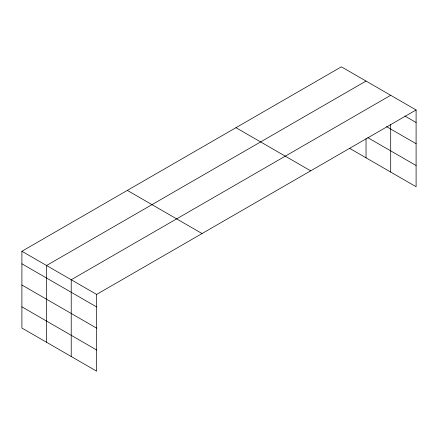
<?xml version="1.0" encoding="UTF-8"?>
<svg xmlns="http://www.w3.org/2000/svg" width="438" height="438" viewBox="0 0 438 438"><rect width="100%" height="100%" fill="white"/><g stroke="black" fill="none" stroke-linecap="round" stroke-linejoin="round"><path stroke-width="0.66" d="M390.696 124.244L390.696 172.063M349.595 148.334L416.1 186.73L416.1 109.965L341.377 66.822L21.9 251.27L21.9 328.035L96.623 371.178L96.623 294.413L21.9 251.27M366.037 81.057L46.559 265.505L46.559 342.275M390.696 95.298L71.219 279.745L71.219 356.51M96.623 294.413L416.1 109.965M404.876 116.021L416.1 122.503M386.584 126.659L416.1 143.697M367.794 137.647L416.1 165.537M235.951 127.688L310.673 170.831M127.327 190.404L202.049 233.542M21.9 263.807L96.623 306.95M21.9 285.007L96.623 328.144M21.9 306.841L96.623 349.984M366.037 138.682L366.037 157.828"/></g></svg>
